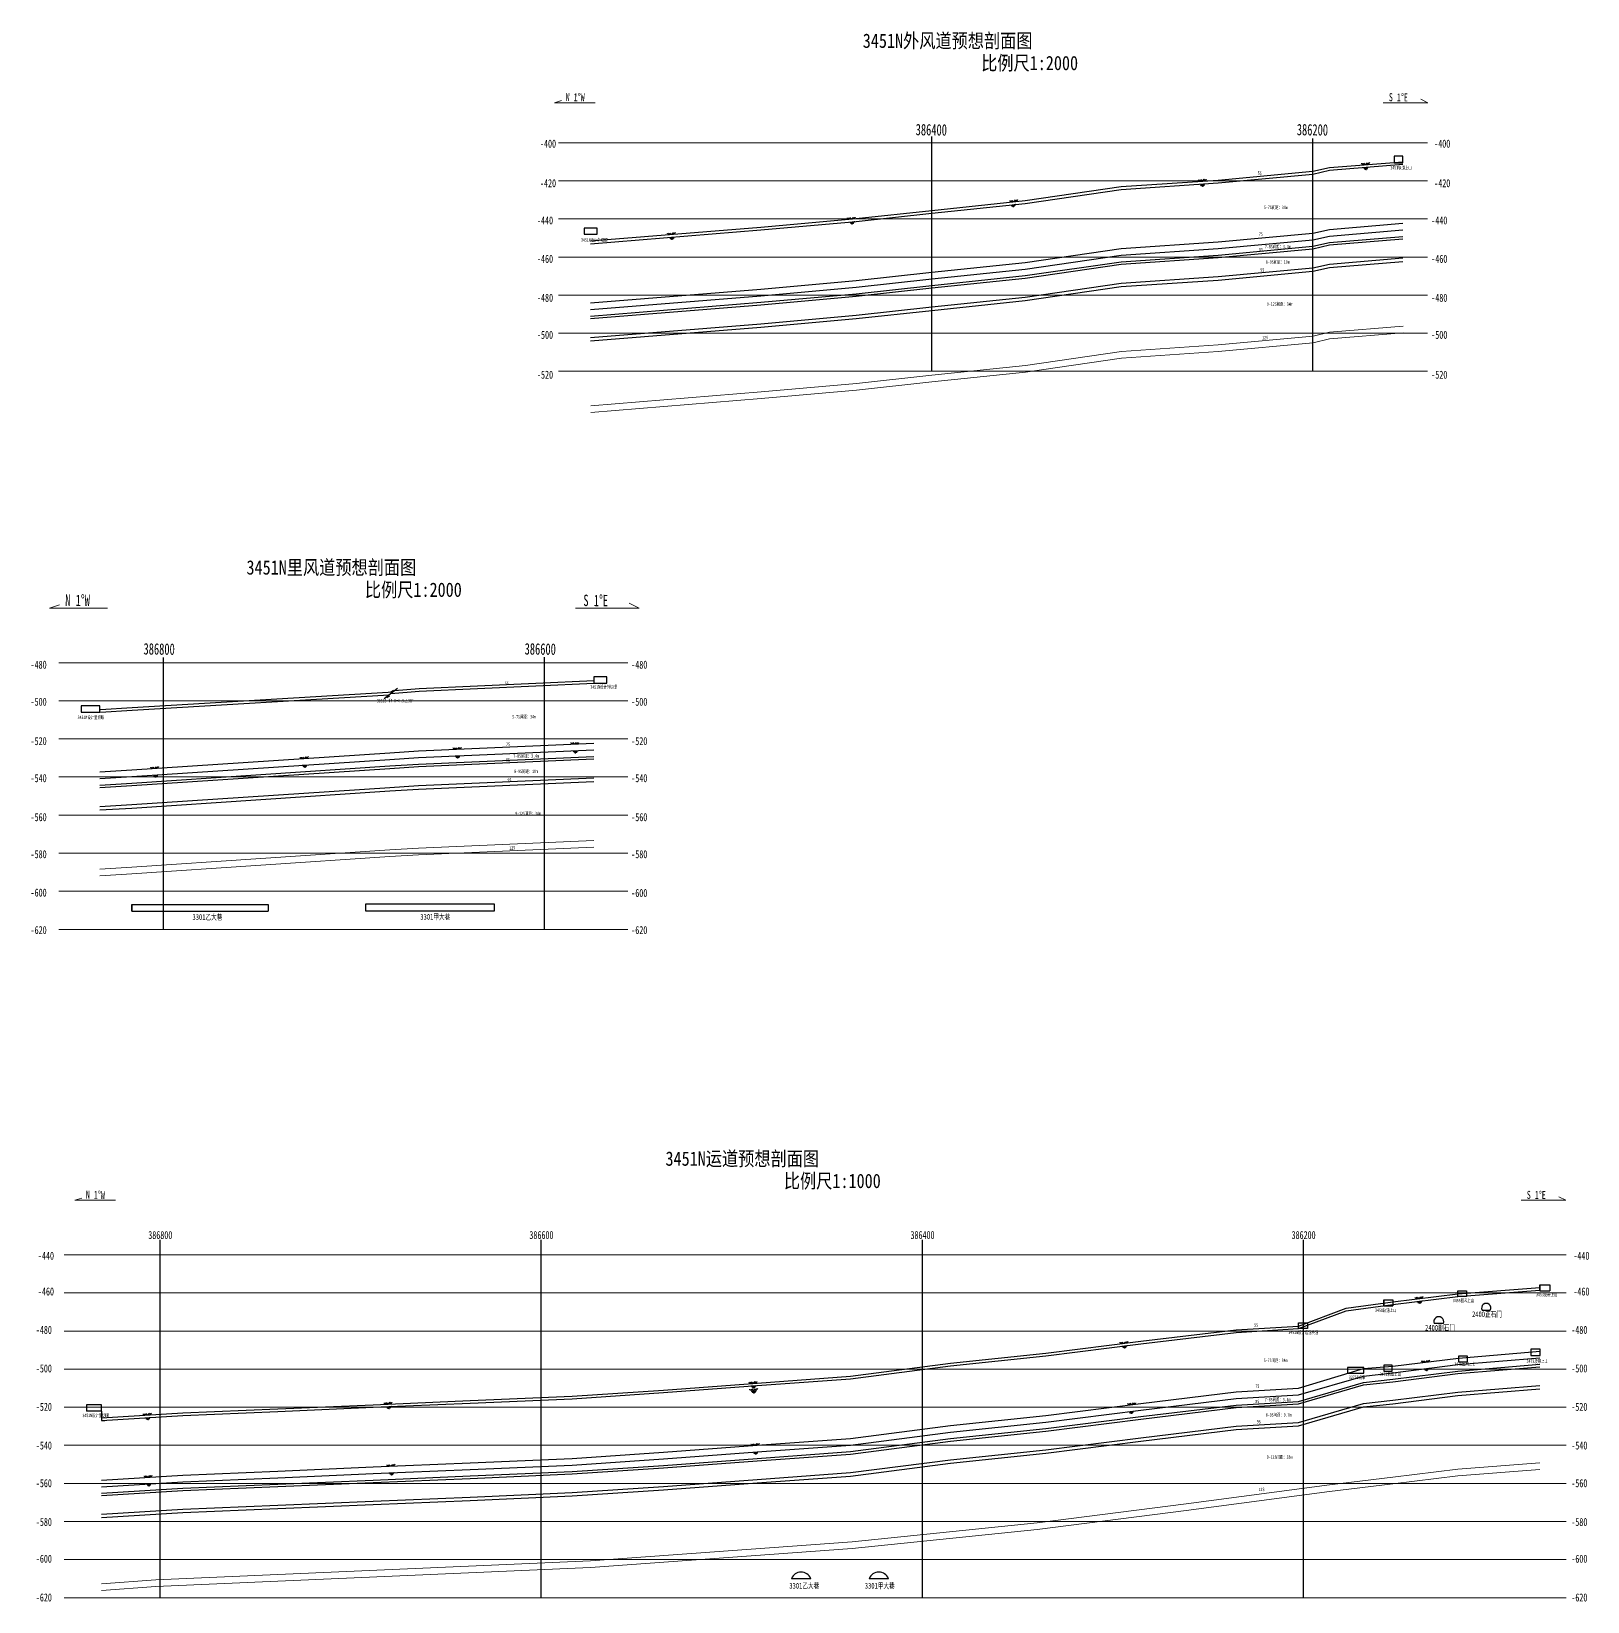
# Model space of a CAD drawing. Header units: millimetres. Extents: x 97264 to 263559, y 385279 to 783825.
# Drawn here: x 97726 to 98543, y 385279 to 386103 of the extents above; entities that cross this region are included whole.
import ezdxf

# ---------------------------------------------------------------- set-up
doc = ezdxf.new("R2010")
doc.units = ezdxf.units.MM
doc.layers.add('DZ7煤煤巷', color=7, linetype='Continuous', lineweight=30)
for name, color, linetype in [('SW--超前探查孔（12煤层）', 7, 'Continuous'), ('图廓方格网', 7, 'Continuous'), ('岩巷巷道及名称', 30, 'Continuous'), ('岩巷见煤12', 3, 'Continuous'), ('岩巷见煤9', 241, 'Continuous'), ('煤巷12-1甲巷道及名称', 3, 'Continuous'), ('煤巷8巷道及名称', 8, 'Continuous'), ('采面名称', 7, 'Continuous')]:
    doc.layers.add(name, color=color, linetype=linetype)
doc.styles.add('HT', font='simhei.ttf', dxfattribs={"width": 0.9})
doc.styles.add('ST', font='', dxfattribs={"width": 0.75})
doc.styles.add('仿宋', font='simfang.ttf')
doc.styles.add('坐标注记', font='simhei.ttf', dxfattribs={"width": 0.67, "height": 6})
doc.styles.get('ST').set_extended_font_data('SimSun')

# ---------------------------------------------------------------- blocks, each defined once
blk = doc.blocks.new('A$C3C1C55A2')
at = {"color": 7, "lineweight": 15}
blk.add_polyline3d([(0, 2.2, 0), (4.6, 2.2, 0), (4.5, 2.2, 0), (4.3, 2.2, 0), (4.2, 2.1, 0), (4, 2.1, 0), (3.9, 2.1, 0), (3.7, 2.1, 0), (3.6, 2.1, 0), (3.4, 2, 0), (3.3, 2, 0), (3.1, 2, 0), (3.1, 2, 0), (3, 2, 0), (2.8, 1.9, 0), (2.7, 1.9, 0), (2.5, 1.9, 0), (2.4, 1.9, 0), (2.3, 1.9, 0), (2.1, 1.9, 0), (2, 1.8, 0), (1.8, 1.8, 0), (1.7, 1.8, 0), (1.5, 1.8, 0), (1.5, 1.8, 0), (0.8, 1.8, 0), (0.6, 1.8, 0), (0.5, 1.7, 0), (0.6, 1.7, 0), (0.7, 1.6, 0), (0.9, 1.6, 0), (1, 1.6, 0), (1.2, 1.6, 0), (1.3, 1.6, 0), (1.5, 1.6, 0), (1.6, 1.6, 0), (2.2, 1.6, 0), (2.4, 1.6, 0), (2.5, 1.5, 0), (2.7, 1.5, 0), (2.8, 1.5, 0), (3, 1.5, 0), (3.1, 1.5, 0), (3.3, 1.5, 0), (3.4, 1.5, 0), (3.6, 1.5, 0), (3.7, 1.5, 0), (3.8, 1.4, 0), (4, 1.4, 0), (3.8, 1.4, 0), (3.7, 1.3, 0), (3.5, 1.3, 0), (3.2, 1.2, 0), (3.1, 1.2, 0), (2.8, 1.2, 0), (2.8, 1.2, 0), (2.6, 1.2, 0), (2.5, 1.2, 0), (2.2, 1.1, 0), (2, 1.1, 0), (1.9, 1.1, 0), (1.7, 1.1, 0), (1.2, 1.1, 0), (0.9, 1.1, 0), (0.8, 1.1, 0), (1, 1, 0), (1.1, 1, 0), (1.4, 1, 0), (1.6, 1, 0), (1.7, 0.9, 0), (1.8, 0.9, 0), (2, 0.9, 0), (2.1, 0.9, 0), (2.3, 0.9, 0), (2.4, 0.9, 0), (3.4, 0.9, 0), (3.2, 0.8, 0), (3.1, 0.8, 0), (2.9, 0.8, 0), (2.8, 0.8, 0), (2.6, 0.7, 0), (2.6, 0.7, 0), (2.4, 0.7, 0), (2.3, 0.7, 0), (2.1, 0.7, 0), (2, 0.7, 0), (1.8, 0.7, 0), (1.7, 0.7, 0), (1.6, 0.6, 0), (1.5, 0.6, 0), (1.6, 0.6, 0), (1.8, 0.6, 0), (1.9, 0.5, 0), (2.1, 0.5, 0), (2.2, 0.5, 0), (2.4, 0.5, 0), (2.4, 0, 0)], dxfattribs=at)
blk = doc.blocks.new('A$C3D2D7F52')
at = {"color": 7, "lineweight": 15}
for points in [[(1.4, 0, 0), (1.2, 0.2, 0), (1.1, 0.3, 0), (0.6, 0.7, 0), (0.5, 0.8, 0), (0.2, 1.1, 0), (0.1, 1.2, 0), (0, 1.3, 0)], [(2.5, 0, 0), (2.4, 0.1, 0), (2.2, 0.3, 0), (2.1, 0.4, 0), (2, 0.5, 0), (1.9, 0.6, 0), (1.7, 0.8, 0), (1.5, 0.9, 0), (1.4, 1, 0), (1.2, 1.3, 0), (1.2, 1.3, 0)], [(3.6, 0, 0), (2.3, 1.3, 0)], [(3.6, 0, 0), (5, 1.3, 0)], [(4.8, 0, 0), (4.9, 0.1, 0), (5.1, 0.3, 0), (5.2, 0.4, 0), (5.3, 0.5, 0), (5.5, 0.7, 0), (5.8, 1, 0), (6.1, 1.3, 0), (6.1, 1.3, 0)], [(5.9, 0, 0), (6.4, 0.5, 0), (6.5, 0.6, 0), (6.6, 0.7, 0), (6.7, 0.8, 0), (7.2, 1.3, 0)]]:
    blk.add_polyline3d(points, dxfattribs=at)

msp = doc.modelspace()

# ---------------------------------------------------------------- linework, layer by layer
at = {"color": 0, "lineweight": 0, "ltscale": 1.5, "elevation": 1032.86}
for points in [[(98004.29, 386067.23), (98000.61, 386066.04), (98021.89, 386066.04)], [(98455.36, 386067.85), (98459.03, 386066.04), (98435.6, 386066.04)], [(97740.7, 385802.39), (97735.44, 385800.69), (97765.84, 385800.69)], [(98039.76, 385803.28), (98045, 385800.69), (98011.52, 385800.69)], [(97752.45, 385491.06), (97748.77, 385489.87), (97770.05, 385489.87)], [(98527.75, 385491.67), (98531.42, 385489.87), (98507.98, 385489.87)]]:
    msp.add_lwpolyline(points, dxfattribs=at)
at = {"color": 6}
msp.add_lwpolyline([(97762.74, 385379.25), (97762.74, 385374.35), (97764.55, 385374.35)], dxfattribs=at)
at = {"layer": 'DZ7煤煤巷', "color": 32, "lineweight": -3, "ltscale": 10}
for points in [[(98407.3, 385999.54), (98445.9, 386002.73)], [(98019.5, 385960.95), (98108.93, 385968.2), (98158.93, 385972.66), (98198.6, 385976.98), (98247.7, 385982.13), (98298.06, 385989.47), (98348.87, 385992.91), (98398.65, 385997.55), (98407.3, 385999.54)], [(98019.5, 385957.45), (98108.93, 385964.7), (98158.93, 385969.16), (98198.6, 385973.48), (98247.7, 385978.63), (98298.06, 385985.97), (98348.87, 385989.41), (98398.65, 385994.05), (98407.3, 385996.04)], [(98407.3, 385996.04), (98445.9, 385999.23)], [(97914.18, 385724.76), (97929.25, 385725.76), (98021.21, 385729.76)], [(97761.98, 385714.76), (97778.63, 385715.76), (97914.18, 385724.76)], [(97761.98, 385711.26), (97778.63, 385712.26), (97914.18, 385721.26)], [(97914.18, 385721.26), (97929.25, 385722.26), (98021.21, 385726.26)], [(98440.58, 385399.29), (98474.74, 385403.58), (98517.76, 385407.16)], [(98440.68, 385402.8), (98475.02, 385407), (98517.97, 385410.75)], [(98475.02, 385408), (98475.02, 385405), (98479.78, 385405), (98479.78, 385408), (98475.02, 385408), (98475.02, 385405)], [(98512.99, 385411.75), (98512.99, 385408.45), (98517.97, 385408.45), (98517.97, 385411.75), (98512.99, 385411.75), (98512.99, 385408.45), (98517.97, 385408.45)], [(97762.74, 385343.01), (97805.47, 385345.63), (97855.3, 385347.72), (97905.46, 385349.91), (97956.34, 385352.04), (98009.76, 385354.38), (98057.76, 385357.6), (98106.87, 385361.27), (98155.89, 385364.84), (98208.42, 385371.62), (98258.42, 385376.88), (98308.42, 385383.17), (98358.42, 385389.24), (98391.17, 385391.21), (98425.29, 385401.49)], [(98425.35, 385399.15), (98425.35, 385402.15), (98416.86, 385402.15), (98416.86, 385399.15), (98425.35, 385399.15)], [(98416.86, 385401.25), (98416.86, 385399.15), (98425.35, 385399.15)], [(98425.29, 385401.49), (98440.68, 385402.8)], [(98425.29, 385397.61), (98440.58, 385399.29)], [(98435.87, 385401.25), (98435.87, 385400.25), (98440.3, 385400.25), (98440.3, 385403.25), (98435.87, 385403.25), (98435.87, 385400.25), (98440.3, 385400.25)], [(97762.74, 385339.51), (97805.47, 385342.13), (97855.3, 385344.22), (97905.46, 385346.41), (97956.34, 385348.54), (98009.76, 385350.88), (98057.76, 385354.1), (98106.87, 385357.77), (98155.89, 385361.34), (98208.42, 385368.12), (98258.42, 385373.38), (98308.42, 385379.67), (98358.42, 385385.74), (98391.17, 385387.71), (98425.29, 385397.61)]]:
    msp.add_lwpolyline(points, dxfattribs=at)
at = {"layer": 'SW--超前探查孔（12煤层）'}
for points in [[(98198.61, 385925.02), (98198.61, 386048.33)], [(98398.66, 385925.02), (98398.66, 386047.25)], [(98407.3, 386032.07), (98445.9, 386035.02)], [(98407.3, 386030.54), (98445.9, 386033.73)], [(98441.3, 386037.92), (98441.3, 386034.42), (98445.9, 386034.42)], [(98445.9, 386034.42), (98445.9, 386037.92), (98441.3, 386037.92), (98441.3, 386034.42), (98445.9, 386034.42)], [(98019.5, 385993.45), (98108.93, 386000.7), (98158.93, 386005.16), (98198.6, 386009.48), (98247.7, 386014.63), (98298.06, 386021.97), (98348.87, 386025.41), (98398.65, 386030.05), (98407.3, 386032.07)], [(98019.5, 385991.95), (98108.93, 385999.2), (98158.93, 386003.66), (98198.6, 386007.98), (98247.7, 386013.13), (98298.06, 386020.47), (98348.87, 386023.91), (98398.65, 386028.55), (98407.3, 386030.54)], [(98016.18, 386000.22), (98016.18, 385997.02), (98022.99, 385997.02)], [(98022.99, 385997.02), (98022.99, 386000.22), (98016.18, 386000.22), (98016.18, 385997.02), (98022.99, 385997.02)], [(97795.25, 385632.07), (97795.25, 385774.82)], [(97995.28, 385632.07), (97995.28, 385774.92)], [(97914.69, 385755.94), (97929.52, 385757.18), (98021.42, 385761.4)], [(97916.64, 385757.46), (97929.52, 385758.47), (98021.42, 385762.69)], [(98021.14, 385764.59), (98021.14, 385761.39), (98027.95, 385761.39)], [(98027.95, 385761.39), (98027.95, 385764.59), (98021.14, 385764.59), (98021.14, 385761.39), (98027.95, 385761.39)], [(97762.27, 385747.47), (97778.93, 385748.47), (97913.33, 385756.57)], [(97762.27, 385746.18), (97778.93, 385747.18), (97913.79, 385755.25)], [(97913.33, 385756.57), (97915.73, 385756.75)], [(97752.17, 385747.17), (97752.17, 385746.17), (97761.98, 385746.17), (97761.98, 385749.37), (97752.17, 385749.37), (97752.17, 385746.17), (97761.98, 385746.17)], [(97793.39, 385469.03), (97793.39, 385281.25)], [(97993.44, 385469.03), (97993.44, 385281.25)], [(98193.49, 385469.03), (98193.49, 385281.25)], [(98393.54, 385469.03), (98393.54, 385281.25)], [(98440.58, 385436.65), (98474.74, 385440.75), (98517.76, 385444.15)], [(98440.58, 385435.24), (98474.74, 385439.35), (98517.76, 385442.74)], [(98440.58, 385435.24), (98474.74, 385439.35)], [(98474.74, 385439.35), (98517.76, 385442.74)], [(98474.74, 385439.35), (98474.74, 385442.35), (98479.22, 385442.35), (98479.22, 385439.35)], [(98479.22, 385441.25), (98479.22, 385439.35), (98474.74, 385439.35)], [(98517.76, 385445.45), (98517.76, 385442.25), (98522.96, 385442.25)], [(98517.76, 385442.25), (98517.76, 385445.45), (98522.96, 385445.45), (98522.96, 385442.25)], [(97762.74, 385375.67), (97805.47, 385378.29), (97855.3, 385380.37), (97905.46, 385382.57), (97956.34, 385384.7), (98009.76, 385387.04), (98057.76, 385390.26), (98106.87, 385393.93), (98155.89, 385397.5), (98208.42, 385404.28), (98258.42, 385409.54), (98308.42, 385415.83), (98358.42, 385421.94), (98391.17, 385423.87), (98416.11, 385433.25)], [(97762.74, 385374.35), (97805.47, 385376.97), (97855.3, 385379.05), (97905.46, 385381.25), (97956.34, 385383.38), (98009.76, 385385.72), (98057.76, 385388.93), (98106.87, 385392.61), (98155.89, 385396.18), (98208.42, 385402.96), (98258.42, 385408.22), (98308.42, 385414.51), (98358.42, 385420.49), (98391.17, 385422.55), (98416.11, 385431.86)], [(98416.11, 385433.25), (98440.58, 385436.65)], [(98416.11, 385431.86), (98440.58, 385435.24)], [(98435.98, 385437.65), (98435.98, 385434.45), (98440.58, 385434.45)], [(98435.98, 385434.45), (98435.98, 385437.65), (98440.58, 385437.65), (98440.58, 385434.45)], [(98395.77, 385425.55), (98395.77, 385422.55), (98391.17, 385422.55), (98391.17, 385425.55), (98395.77, 385425.55)], [(97762.74, 385379.25), (97762.74, 385382.45), (97754.93, 385382.45), (97754.93, 385379.25)], [(97762.74, 385379.25), (97762.74, 385379.25), (97754.93, 385379.25)], [(97754.93, 385379.25), (97754.93, 385379.25)]]:
    msp.add_lwpolyline(points, dxfattribs=at)
at = {"layer": 'SW--超前探查孔（12煤层）', "color": 1}
for points in [[(97911.24, 385753.26), (97918.13, 385758.63)], [(97912.61, 385753.71), (97913.73, 385754.65), (97913.62, 385754.16)], [(97915.98, 385757.53), (97914.83, 385756.61), (97914.96, 385757.1)]]:
    msp.add_lwpolyline(points, dxfattribs=at)
at = {"layer": '岩巷巷道及名称', "lineweight": 30, "ltscale": 2}
for points in [[(97778.63, 385645.17), (97778.63, 385641.67), (97850.2, 385641.67)], [(97778.63, 385641.67), (97778.63, 385645.17), (97850.2, 385645.17), (97850.2, 385641.67)], [(97901.3, 385645.27), (97901.3, 385641.77), (97969.07, 385641.77), (97969.07, 385645.27), (97901.3, 385645.27), (97901.3, 385641.77)], [(98487.49, 385432.25), (98491.77, 385432.25)], [(98467.24, 385425.25), (98462.24, 385425.25)], [(98124.97, 385291.25), (98124.97, 385291.25), (98135.04, 385291.25)], [(98165.77, 385291.25), (98165.77, 385291.25), (98175.84, 385291.25)]]:
    msp.add_lwpolyline(points, dxfattribs=at)
for centre, radius, start, end in [((98489.63, 385433.34), 2.41, 332.97372, 207.02628), ((98464.74, 385426.1), 2.64, 341.09007, 198.90993), ((98130, 385289.37), 5.37, 20.40256, 159.59744), ((98170.81, 385289.37), 5.37, 20.40256, 159.59744)]:
    msp.add_arc(centre, radius, start, end, dxfattribs=at)
at = {"layer": '岩巷见煤12', "color": 0, "linetype": 'Continuous', "lineweight": 0}
for points in [[(98002.72, 386045.02), (98458.78, 386045.02)], [(98002.72, 386025.02), (98458.78, 386025.02)], [(98002.72, 386005.02), (98458.78, 386005.02)], [(98002.72, 385985.02), (98458.78, 385985.02)], [(98002.72, 385965.02), (98458.78, 385965.02)], [(98002.72, 385945.02), (98458.78, 385945.02)], [(98002.72, 385925.02), (98458.78, 385925.02)], [(97740.3, 385772.07), (98038.98, 385772.07)], [(97740.3, 385752.07), (98038.98, 385752.07)], [(97740.3, 385732.07), (98038.98, 385732.07)], [(97740.3, 385712.07), (98038.98, 385712.07)], [(97740.3, 385692.07), (98038.98, 385692.07)], [(97740.3, 385672.07), (98038.98, 385672.07)], [(97740.3, 385652.07), (98038.98, 385652.07)], [(97740.3, 385632.07), (98038.98, 385632.07)], [(97743.25, 385461.25), (98531.64, 385461.25)], [(97743.25, 385441.25), (98531.64, 385441.25)], [(97743.25, 385421.25), (98531.64, 385421.25)], [(97743.25, 385401.25), (98531.64, 385401.25)], [(97743.25, 385381.25), (98531.64, 385381.25)], [(97743.25, 385361.25), (98531.64, 385361.25)], [(97743.25, 385341.25), (98531.64, 385341.25)], [(97743.25, 385321.25), (98531.64, 385321.25)], [(97743.25, 385301.25), (98531.64, 385301.25)], [(97743.25, 385281.25), (98531.64, 385281.25)]]:
    msp.add_lwpolyline(points, dxfattribs=at)
at = {"layer": '岩巷见煤12', "lineweight": 0, "ltscale": 2}
for points in [[(98019.62, 385906.95), (98109.05, 385914.2), (98159.05, 385918.66), (98198.72, 385922.98), (98247.81, 385928.13), (98298.17, 385935.47), (98348.99, 385938.91), (98398.77, 385943.55), (98407.41, 385945.54)], [(98019.62, 385903.45), (98109.05, 385910.7), (98159.05, 385915.16), (98198.72, 385919.48), (98247.81, 385924.63), (98298.17, 385931.97), (98348.99, 385935.41), (98398.77, 385940.05), (98407.41, 385942.04)], [(98407.41, 385945.54), (98446.02, 385948.73)], [(98407.41, 385942.04), (98446.02, 385945.23)], [(97914.18, 385673.76), (97929.25, 385674.76), (98021.21, 385678.76)], [(97761.98, 385663.76), (97778.63, 385664.76), (97914.18, 385673.76)], [(97761.98, 385660.26), (97778.63, 385661.26), (97914.18, 385670.26)], [(97914.18, 385670.26), (97929.25, 385671.26), (98021.21, 385675.26)], [(98440.58, 385344.58), (98474.74, 385348.68), (98517.76, 385352.08)], [(98440.58, 385341.08), (98474.74, 385345.18), (98517.76, 385348.58)], [(97762.74, 385288.58), (97791.21, 385290.58), (98019.44, 385300.58), (98156.82, 385310.58), (98253.95, 385320.58), (98332.14, 385330.58), (98407.36, 385340.58), (98440.58, 385344.58)], [(97762.74, 385285.08), (97791.21, 385287.08), (98019.44, 385297.08), (98156.82, 385307.08), (98253.95, 385317.08), (98332.14, 385327.08), (98407.36, 385337.08), (98440.58, 385341.08)]]:
    msp.add_lwpolyline(points, dxfattribs=at)
at = {"layer": '岩巷见煤9', "ltscale": 2}
for points in [[(98407.3, 385981.34), (98445.9, 385984.53)], [(98019.5, 385942.75), (98108.93, 385950), (98158.93, 385954.46), (98198.6, 385958.78), (98247.7, 385963.93), (98298.06, 385971.27), (98348.87, 385974.71), (98398.65, 385979.35), (98407.3, 385981.34)], [(98019.5, 385940.95), (98108.93, 385948.2), (98158.93, 385952.66), (98198.6, 385956.98), (98247.7, 385962.13), (98298.06, 385969.47), (98348.87, 385972.91), (98398.65, 385977.55), (98407.3, 385979.54)], [(98407.3, 385979.54), (98445.9, 385982.73)], [(97914.18, 385706.56), (97929.25, 385707.56), (98021.21, 385711.56)], [(97761.98, 385696.56), (97778.63, 385697.56), (97914.18, 385706.56)], [(97761.98, 385694.76), (97778.63, 385695.76), (97914.18, 385704.76)], [(97914.18, 385704.76), (97929.25, 385705.76), (98021.21, 385709.76)], [(98440.58, 385384.86), (98474.74, 385389.15), (98517.76, 385392.73)], [(98440.58, 385383.06), (98474.74, 385387.35), (98517.76, 385390.93)], [(97762.74, 385325.08), (97805.47, 385327.7), (97855.3, 385329.79), (97905.46, 385331.98), (97956.34, 385334.11), (98009.76, 385336.45), (98057.76, 385339.67), (98106.87, 385343.34), (98155.89, 385346.91), (98208.42, 385353.69), (98258.42, 385358.95), (98308.42, 385365.24), (98358.42, 385371.31), (98391.17, 385373.28), (98425.29, 385383.18)], [(98425.29, 385383.18), (98440.58, 385384.86)], [(98425.29, 385381.38), (98440.58, 385383.06)], [(97762.74, 385323.28), (97805.47, 385325.9), (97855.3, 385327.99), (97905.46, 385330.18), (97956.34, 385332.31), (98009.76, 385334.65), (98057.76, 385337.87), (98106.87, 385341.54), (98155.89, 385345.11), (98208.42, 385351.89), (98258.42, 385357.15), (98308.42, 385363.44), (98358.42, 385369.51), (98391.17, 385371.48), (98425.29, 385381.38)]]:
    msp.add_lwpolyline(points, dxfattribs=at)
at = {"layer": '煤巷8巷道及名称', "color": 252, "ltscale": 5}
for points in [[(98019.5, 385954.05), (98108.93, 385961.3), (98158.93, 385965.76), (98198.6, 385970.08), (98247.7, 385975.23), (98298.06, 385982.57), (98348.87, 385986.01), (98398.65, 385990.65), (98407.3, 385992.64)], [(98407.3, 385992.64), (98445.9, 385995.83)], [(98407.3, 385991.34), (98445.9, 385994.53)], [(98019.5, 385952.75), (98108.93, 385960), (98158.93, 385964.46), (98198.6, 385968.78), (98247.7, 385973.93), (98298.06, 385981.27), (98348.87, 385984.71), (98398.65, 385989.35), (98407.3, 385991.34)], [(97914.18, 385717.86), (97929.25, 385718.86), (98021.21, 385722.86)], [(97914.18, 385716.56), (97929.25, 385717.56), (98021.21, 385721.56)], [(97761.98, 385707.86), (97778.63, 385708.86), (97914.18, 385717.86)], [(97761.98, 385706.56), (97778.63, 385707.56), (97914.18, 385716.56)], [(98440.58, 385395.91), (98474.74, 385400.2), (98517.76, 385403.78)], [(98440.58, 385394.61), (98474.74, 385398.9), (98517.76, 385402.48)], [(97762.74, 385336.13), (97805.47, 385338.75), (97855.3, 385340.84), (97905.46, 385343.03), (97956.34, 385345.16), (98009.76, 385347.5), (98057.76, 385350.72), (98106.87, 385354.39), (98155.89, 385357.96), (98208.42, 385364.74), (98258.42, 385370), (98308.42, 385376.29), (98358.42, 385382.36), (98391.17, 385384.33), (98425.29, 385394.23)], [(97762.74, 385334.83), (97805.47, 385337.45), (97855.3, 385339.54), (97905.46, 385341.73), (97956.34, 385343.86), (98009.76, 385346.2), (98057.76, 385349.42), (98106.87, 385353.09), (98155.89, 385356.66), (98208.42, 385363.44), (98258.42, 385368.7), (98308.42, 385374.99), (98358.42, 385381.06), (98391.17, 385383.03), (98425.29, 385392.93)], [(98425.29, 385394.23), (98440.58, 385395.91)], [(98425.29, 385392.93), (98440.58, 385394.61)]]:
    msp.add_lwpolyline(points, dxfattribs=at)

# ---------------------------------------------------------------- block references
at = {"color": 6, "lineweight": -3, "ltscale": 1.5}
for name, p, xscale, yscale, zscale, rotation in [('A$C3D2D7F52', (98424.14, 386033.36), 0.619335357911483, 0.6193353579146788, 0.6193353578773361, 5.491668013647447), ('A$C3D2D7F52', (98338.49, 386024.71), 0.619335357911483, 0.6193353579146788, 0.6193353578773361, 5.491668013647447), ('A$C3C1C55A2', (98425.07, 386030.56), 0.6193353578578249, 0.6193353579146788, 0.6193353578762739, 4.698488634519334), ('A$C3C1C55A2', (98339.42, 386021.79), 0.6193353578578249, 0.6193353579146788, 0.6193353578762739, 4.698488634519334), ('A$C3D2D7F52', (98239.48, 386013.77), 0.6193353579128067, 0.6193353579146788, 0.6193353578773361, 7.780666884522947), ('A$C3C1C55A2', (98240.09, 386010.96), 0.6193353578604402, 0.6193353579146788, 0.6193353578762739, 7.97548485508185), ('A$C3D2D7F52', (98154.27, 386004.75), 0.619335357911483, 0.6193353579146788, 0.6193353578773361, 5.491668013647447), ('A$C3C1C55A2', (98155.41, 386002.04), 0.6193353578578249, 0.6193353579146788, 0.6193353578762739, 4.698488634519334), ('A$C3D2D7F52', (98059.73, 385996.68), 0.619335357911483, 0.6193353579146788, 0.6193353578773361, 5.491668013647447), ('A$C3C1C55A2', (98060.9, 385993.88), 0.6193353578578249, 0.6193353579146788, 0.6193353578762739, 4.698488634519334), ('A$C3D2D7F52', (98008.96, 385729.23), 0.6193353579103237, 0.6193353579146788, 0.6193353578773361, 2.352504428291758), ('A$C3D2D7F52', (97867.04, 385721.56), 0.619335357911483, 0.6193353579146788, 0.6193353578773361, 5.491668013647447), ('A$C3D2D7F52', (97947.31, 385726.56), 0.6193353579146799, 0.6193353579146799, 0.6193353578773361, 2.090876930492321), ('A$C3C1C55A2', (97948.42, 385721.73), 0.6193353578572339, 0.6193353579146788, 0.6193353578762739, 2.524375563552407), ('A$C3C1C55A2', (98010.18, 385724.41), 0.619335357864273, 0.6193353579146788, 0.6193353578762739, 2.275678757127431), ('A$C3D2D7F52', (97788.54, 385716.35), 0.619335357911483, 0.6193353579146788, 0.6193353578773361, 5.491668013647447), ('A$C3C1C55A2', (97789.88, 385711.6), 0.6193353578578249, 0.6193353579146788, 0.6193353578762739, 4.698488634519334), ('A$C3C1C55A2', (97868.17, 385716.83), 0.619335357861834, 0.6193353579146788, 0.6193353578762739, 3.463125327264944), ('A$C3D2D7F52', (98452.19, 385438.09), 0.619335357911483, 0.6193353579146788, 0.6193353578773361, 5.491668013647447), ('A$C3C1C55A2', (98453.41, 385435.4), 0.6193353578572649, 0.6193353579146788, 0.6193353578762739, 6.542460276323126), ('A$C3D2D7F52', (98297.28, 385414.5), 0.619335357911483, 0.6193353579146788, 0.6193353578773361, 5.491668013647447), ('A$C3C1C55A2', (98298.51, 385411.91), 0.6193353578578534, 0.6193353579146788, 0.6193353578762739, 7.316563306664172), ('A$C3D2D7F52', (98455.61, 385404.68), 0.619335357911483, 0.6193353579146788, 0.6193353578773361, 5.491668013647447), ('A$C3C1C55A2', (98457.01, 385400.01), 0.6193353578572649, 0.6193353579146788, 0.6193353578762739, 6.542460276323126), ('A$C3D2D7F52', (98102.66, 385393.57), 0.619335357911483, 0.6193353579146788, 0.6193353578773361, 5.491668013647447), ('A$C3D2D7F52', (98102.92, 385389.87), 0.619335357911483, 0.6193353579146788, 0.6193353578773361, 5.491668013647447), ('A$C3C1C55A2', (98103.73, 385391.03), 0.6193353578604499, 0.6193353579146788, 0.6193353578762739, 4.029005759764321), ('A$C3C1C55A2', (98103.91, 385388.28), 0.6193353578604498, 0.6193353579146788, 0.6193353578762739, 4.029005759764321), ('A$C3D2D7F52', (97911.07, 385382.72), 0.619335357911483, 0.6193353579146788, 0.6193353578773361, 5.491668013647447), ('A$C3C1C55A2', (97912.22, 385380.15), 0.6193353578604499, 0.6193353579146788, 0.6193353578762739, 4.029005759764321), ('A$C3D2D7F52', (98301.39, 385382.36), 0.619335357911483, 0.6193353579146788, 0.6193353578773361, 5.491668013647447), ('A$C3D2D7F52', (97784.63, 385376.93), 0.619335357911483, 0.6193353579146788, 0.6193353578773361, 5.491668013647447), ('A$C3C1C55A2', (97785.78, 385374.36), 0.6193353578604499, 0.6193353579146788, 0.6193353578762739, 4.029005759764321), ('A$C3C1C55A2', (98302.17, 385377.5), 0.6193353578578534, 0.6193353579146788, 0.6193353578762739, 7.316563306664172), ('A$C3D2D7F52', (98103.74, 385361.03), 0.619335357911483, 0.6193353579146788, 0.6193353578773361, 5.491668013647447), ('A$C3C1C55A2', (98104.81, 385356.24), 0.6193353578604499, 0.6193353579146788, 0.6193353578762739, 4.029005759764321), ('A$C3D2D7F52', (97912.5, 385350.09), 0.619335357911483, 0.6193353579146788, 0.6193353578773361, 5.491668013647447), ('A$C3D2D7F52', (97785.04, 385344.3), 0.619335357911483, 0.6193353579146788, 0.6193353578773361, 5.491668013647447), ('A$C3C1C55A2', (97786.27, 385339.59), 0.6193353578604499, 0.6193353579146788, 0.6193353578762739, 4.029005759764321), ('A$C3C1C55A2', (97913.73, 385345.38), 0.6193353578604499, 0.6193353579146788, 0.6193353578762739, 4.029005759764321)]:
    msp.add_blockref(name, p, dxfattribs=dict(at, xscale=xscale, yscale=yscale, zscale=zscale, rotation=rotation))

# ---------------------------------------------------------------- texts
at = {"lineweight": 0, "style": 'HT', "width": 0.67}
for s, height, p in [('N 1°W', 4.2, (98006.39, 386066.88, 1032.86)), ('S 1°E', 4.2, (98438.51, 386066.82, 1032.86)), ('386400', 6, (98190.13, 386048.92)), ('386200', 6, (98390.18, 386048.92)), ('N 1°W', 6, (97743.69, 385801.9, 1032.86)), ('S 1°E', 6, (98015.69, 385801.81, 1032.86)), ('386800', 6, (97784.8, 385776.36)), ('386600', 6, (97984.85, 385776.36)), ('N 1°W', 4.2, (97754.55, 385490.71, 1032.86)), ('S 1°E', 4.2, (98510.9, 385490.65, 1032.86))]:
    msp.add_text(s, height=height, rotation=359.35851, dxfattribs=at).set_placement(p)
at = {"layer": 'DZ7煤煤巷', "color": 32, "lineweight": -3, "ltscale": 10, "style": 'ST', "width": 0.7}
for s, p in [('7S', (98370.33, 385996.21)), ('7S', (97975.13, 385728.38)), ('3473皮带上山', (98510.82, 385404.48)), ('3275S切眼', (98417.53, 385396.06)), ('3471轨道上山', (98433.7, 385397.7)), ('3475回风上山', (98472.85, 385403.03)), ('7S', (98368.47, 385391.57))]:
    msp.add_text(s, height=1.8, dxfattribs=at).set_placement(p)
at = {"layer": '图廓方格网', "lineweight": 0, "style": '坐标注记', "width": 0.67}
for s, p in [('-400', (97992.95, 386042.43)), ('-400', (98462.37, 386042.43)), ('-420', (97992.95, 386021.66)), ('-420', (98462.37, 386021.66)), ('-440', (97991.38, 386002.15)), ('-440', (98460.81, 386002.15)), ('-460', (97991.38, 385981.96)), ('-460', (98460.81, 385981.96)), ('-480', (97991.38, 385961.52)), ('-480', (98460.81, 385961.52)), ('-500', (97991.38, 385942.07)), ('-500', (98460.81, 385942.07)), ('-520', (97991.38, 385921.14)), ('-520', (98460.81, 385921.14)), ('-480', (97725.57, 385768.93)), ('-480', (98040.87, 385768.93)), ('-500', (97725.57, 385749.48)), ('-500', (98040.87, 385749.48)), ('-520', (97725.57, 385728.81)), ('-520', (98040.87, 385728.81)), ('-540', (97725.57, 385709.36)), ('-540', (98040.87, 385709.36)), ('-560', (97725.57, 385688.89)), ('-560', (98040.87, 385688.89)), ('-580', (97725.57, 385669.43)), ('-580', (98040.87, 385669.43)), ('-600', (97725.57, 385649.29)), ('-600', (98040.87, 385649.09)), ('-620', (97725.57, 385629.63)), ('-620', (98040.87, 385629.63)), ('386800', (97787.33, 385469.54)), ('386600', (97987.38, 385469.54)), ('386400', (98187.43, 385469.54)), ('386200', (98387.47, 385469.54)), ('-440', (97729.42, 385458.66)), ('-440', (98535.4, 385458.66)), ('-460', (97729.42, 385439.9)), ('-460', (98535.4, 385439.9)), ('-480', (97728.32, 385419.75)), ('-480', (98534.31, 385419.75)), ('-500', (97728.32, 385399.52)), ('-500', (98534.31, 385399.52)), ('-520', (97728.32, 385379.36)), ('-520', (98534.31, 385379.36)), ('-540', (97728.32, 385359.07)), ('-540', (98534.31, 385359.07)), ('-560', (97728.32, 385339.27)), ('-560', (98534.31, 385339.27)), ('-580', (97728.32, 385318.9)), ('-580', (98534.31, 385318.9)), ('-600', (97728.32, 385299.61)), ('-600', (98534.31, 385299.61)), ('-620', (97728.32, 385279.28)), ('-620', (98534.31, 385279.28))]:
    msp.add_text(s, height=4.2, dxfattribs=at).set_placement(p)
at = {"layer": '岩巷巷道及名称', "lineweight": 30, "ltscale": 2, "style": 'ST', "width": 0.7}
for s, p in [('3301乙大巷', (97810.53, 385637.04)), ('3301甲大巷', (97930.12, 385637.17)), ('2400正石门', (98482.18, 385428.57)), ('2400副石门', (98457.54, 385421.46)), ('3301乙大巷', (98123.83, 385286.03)), ('3301甲大巷', (98163.43, 385286.03))]:
    msp.add_text(s, height=3, dxfattribs=at).set_placement(p)
at = {"layer": '岩巷见煤12', "lineweight": 0, "ltscale": 2, "style": 'ST', "width": 0.7}
for p in [(98372.03, 385941.83), (97976.82, 385674), (98370.16, 385337.19)]:
    msp.add_text('12S', height=1.8, dxfattribs=at).set_placement(p)
at = {"layer": '岩巷见煤9', "ltscale": 2, "style": 'ST', "width": 0.7}
for p in [(98371.09, 385977.39), (97975.88, 385709.56), (98369.22, 385372.75)]:
    msp.add_text('9S', height=1.8, dxfattribs=at).set_placement(p)
at = {"layer": '煤巷12-1甲巷道及名称', "color": 7, "lineweight": 30, "style": '仿宋', "width": 0.83}
for s, p in [('3451N外风道预想剖面图', (98162.38, 386094.81)), ('比例尺1:2000', (98224.52, 386083.12)), ('3451N里风道预想剖面图', (97838.88, 385818.33)), ('比例尺1:2000', (97901.03, 385806.63)), ('3451N运道预想剖面图', (98058.82, 385507.99)), ('比例尺1:1000', (98120.96, 385496.3))]:
    msp.add_text(s, height=7.5, dxfattribs=at).set_placement(p)
at = {"layer": '煤巷8巷道及名称', "color": 252, "ltscale": 5, "style": 'ST', "width": 0.7}
for p in [(98370.33, 385988.01), (97975.12, 385720.18), (98368.47, 385383.37)]:
    msp.add_text('8S', height=1.8, dxfattribs=at).set_placement(p)
at = {"layer": '采面名称', "color": 7, "lineweight": -3, "ltscale": 2, "style": 'ST', "width": 0.7}
for s, p in [('3451轨道上山', (98439.35, 386030.99)), ('5S', (98369.69, 386028.16)), ('5-7S间距：34m', (98372.93, 386010.16)), ('3451N设计外切眼', (98014.46, 385993.05)), ('7-8S间距：3.4m', (98373.49, 385989.57)), ('8-9S间距：10m', (98373.99, 385981.52)), ('9-12S间距：34m', (98374.48, 385959.43)), ('5S', (97974.48, 385760.33)), ('3251S-f4 H=0.9∠38%%D', (97907.21, 385751.25)), ('3451N设计外切眼', (98019.41, 385758.47)), ('3451N设计里切眼', (97750.22, 385742.48)), ('5-7S间距：34m', (97978.34, 385742.78)), ('7-8S间距：3.4m', (97978.91, 385722.19)), ('8-9S间距：10m', (97979.41, 385714.14)), ('9-12S间距：34m', (97979.9, 385692.05)), ('3453皮带上山', (98515.77, 385439.47)), ('3451轨道上山', (98431.3, 385431.23)), ('3455回风上山', (98472.11, 385436.38)), ('5S', (98367.83, 385423.52)), ('3451N设计运道绕道', (98385.77, 385419.64)), ('5-7S间距：34m', (98372.84, 385404.94)), ('7-8S间距：3.4m', (98373.41, 385384.36)), ('3451N设计里切眼', (97752.7, 385376.04)), ('8-9S间距：9.7m', (98373.91, 385376.31)), ('9-12S间距：33m', (98374.4, 385354.21))]:
    msp.add_text(s, height=1.8, dxfattribs=at).set_placement(p)

doc.saveas('drawing.dxf')
